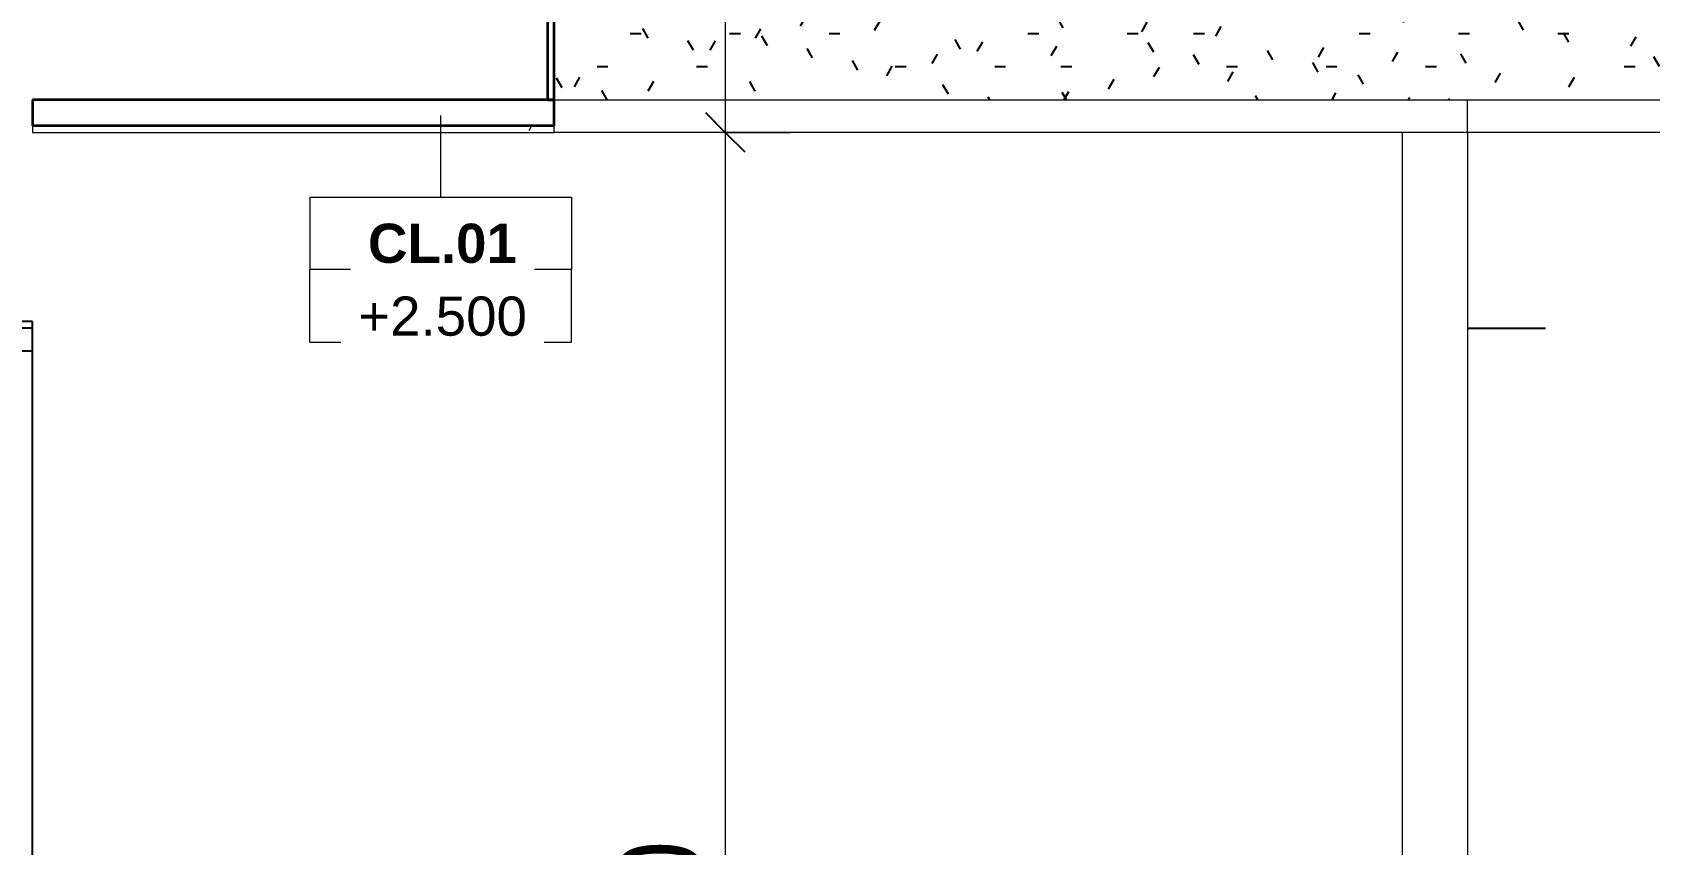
# Model space of a CAD drawing. Header units: millimetres. Extents: x 67190 to 250421, y 542 to 78637.
# Drawn here: x 83020 to 85499, y 3608 to 4853 of the extents above; entities that cross this region are included whole.
import ezdxf

# ---------------------------------------------------------------- set-up
doc = ezdxf.new("R2010")
doc.units = ezdxf.units.MM
for name, color, linetype, lineweight in [('0-5', 90, 'Continuous', 5), ('A-ANNO-DIMS', 211, 'Continuous', 9), ('A-ANNO-DIMS-50', 211, 'Continuous', 9), ('A-CLNG', 13, 'Continuous', 18), ('A-CLNG-1', 250, 'Continuous', 35), ('A-CLNG-2', 7, 'Continuous', 18), ('A-CLNG-FNSH-1', 7, 'Continuous', 18), ('A-CLNG-IDEN', 151, 'Continuous', 9), ('A-CLNG-PATT-1', 7, 'Continuous', 18), ('A-CLNG-PATT-2', 31, 'Continuous', 25), ('A-DOOR', 31, 'Continuous', 18), ('A-DOOR-3', 50, 'Continuous', 25), ('A-DOOR-4', 31, 'Continuous', 25), ('A-DOOR-FRAM', 31, 'Continuous', 25), ('A-DOOR-FRAM-1', 31, 'Continuous', 18), ('A-WALL-3', 7, 'Continuous', 18), ('S-COLS-7', 7, 'Continuous', 18)]:
    doc.layers.add(name, color=color, linetype=linetype, lineweight=lineweight)
doc.styles.add('Arial_3', font='arial.ttf', dxfattribs={"height": 59.99999999999996})
doc.styles.add('Arial_B_3', font='arialbd.ttf', dxfattribs={"height": 59.99999999999996})
doc.styles.add('UTM Avo', font='', dxfattribs={"width": 0.9, "height": 125})
doc.styles.get('UTM Avo').set_extended_font_data('UTM Avo')
doc.dimstyles.new('1_Dim_chi_tiet_2_5', dxfattribs={"dimscale": 304.8, "dimtxt": 124.9126185725463, "dimasz": 0.1968503937007874, "dimexe": 0.1640419947506562, "dimexo": 0.0625, "dimgap": 0.01640419947506562, "dimtad": 1, "dimdec": 0, "dimrnd": 5, "dimzin": 0, "dimdsep": 46, "dimtxsty": 'UTM Avo', "dimblk1": 'OBLIQUE', "dimblk2": 'OBLIQUE', "dimsah": 1, "dimcen": 0.09, "dimdle": 0.1640419947506562, "dimazin": 0, "dimtfac": 1, "dimtdec": 4, "dimtix": 1, "dimtmove": 0, "dimatfit": 3, "dimfxl": 0.3280839895013123, "dimfxlon": 1, "dimtvp": 1, "dimtolj": 1, "dimtzin": 0, "dimarcsym": 2})
pattern_1 = [(0, (-28433.551, 15875), (406.4, 101.6), [16.764, -288.036, 16.764, -288.036, -1625.6]), (0, (-28433.551, 15875), (406.4, 101.6), [-609.6, 16.764, -592.836, 16.764, -288.036, -711.2]), (0, (-28433.551, 15875), (406.4, 101.6), [-1524, 16.764, -186.436, 16.764, -491.236]), (120, (-28281.151, 15925.8), (-291.1881810244989, 301.1527240979959), [16.764, -288.0359999999999, 16.764, -288.0359999999999, -1625.6]), (120, (-28281.151, 15925.8), (-291.1881810244989, 301.1527240979959), [-609.5999999999999, 16.764, -592.8359999999999, 16.764, -288.0359999999999, -711.1999999999999]), (120, (-28281.151, 15925.8), (-291.1881810244989, 301.1527240979959), [-1524, 16.764, -186.436, 16.764, -491.2359999999999]), (240, (-28230.351, 16129), (-115.2118189755009, -402.7527240979958), [16.764, -288.036, 16.764, -288.036, -1625.6]), (240, (-28230.351, 16129), (-115.2118189755009, -402.7527240979958), [-609.6, 16.764, -592.836, 16.764, -288.036, -711.2]), (240, (-28230.351, 16129), (-115.2118189755009, -402.7527240979958), [-1524, 16.764, -186.436, 16.764, -491.236])]

# ---------------------------------------------------------------- blocks, each defined once
blk = doc.blocks.new('DOOR_CW_01 CANH MO-PANEL KINH - DIG_02-800x2200-CỬA NHÔM KÍNH-400864-TKCS_CĂN HỘ LOẠI 5 - MẶT CẮT 1')
at = {"layer": 'A-DOOR-3'}
blk.add_line((-31136.93603804372, 4399.999999999997), (-31016.9360380447, 4399.999999999997), dxfattribs=at)
blk = doc.blocks.new('CL_01-VÁCH DỰNG THẠCH CAO CĂN HỘ LOẠI 1 - CL_01-VÁCH DỰNG THẠCH CAO CĂN HỘ LOẠI 4-820770-TKCS_CĂN HỘ LOẠI 5 - MẶT CẮT 1')
at = {"layer": 'A-CLNG-PATT-1'}
h = blk.add_hatch(dxfattribs=at)
h.set_pattern_fill('FP_5', color=256, style=0, pattern_type=2)
h.set_pattern_definition(pattern_1)
h.paths.add_polyline_path([(-32536.93603804461, 4749.999999999985), (-32536.93603804461, 5379.999999999985), (-32546.93603804465, 5379.999999999985), (-32546.93603804465, 4749.999999999985)])
at = {"layer": 'A-CLNG-PATT-2'}
h = blk.add_hatch(dxfattribs=at)
h.set_pattern_fill('FP_6', color=256, style=0, pattern_type=2)
h.set_pattern_definition([(0, (-28433.551, 15875), (203.2, 50.8), [16.764, -135.636, 16.764, -135.636, -812.8]), (0, (-28433.551, 15875), (203.2, 50.8), [-304.8, 16.764, -288.036, 16.764, -135.636, -355.6]), (0, (-28433.551, 15875), (203.2, 50.8), [-762, 16.764, -84.836, 16.764, -237.236]), (120, (-28357.351, 15900.4), (-145.5940905122494, 150.576362048998), [16.764, -135.636, 16.764, -135.636, -812.7999999999998]), (120, (-28357.351, 15900.4), (-145.5940905122494, 150.576362048998), [-304.8, 16.764, -288.0359999999999, 16.764, -135.636, -355.6]), (120, (-28357.351, 15900.4), (-145.5940905122494, 150.576362048998), [-761.9999999999999, 16.764, -84.83599999999998, 16.764, -237.236]), (240, (-28331.951, 16002), (-57.60590948775047, -201.3763620489979), [16.764, -135.636, 16.764, -135.636, -812.8]), (240, (-28331.951, 16002), (-57.60590948775047, -201.3763620489979), [-304.8, 16.764, -288.036, 16.764, -135.636, -355.6]), (240, (-28331.951, 16002), (-57.60590948775047, -201.3763620489979), [-762, 16.764, -84.836, 16.764, -237.236])])
h.paths.add_polyline_path([(-29978.5991412263, 4749.999999999985), (-29636.93603804374, 4749.999999999985), (-29636.93603804374, 5379.999999999985), (-32536.93603804461, 5379.999999999985), (-32536.93603804461, 4749.999999999985), (-31136.93603804372, 4749.999999999985)])
at = {"layer": 'A-CLNG-1'}
for p, q in [((-32546.93603804464, 5379.999999999998), (-32546.93603804464, 4749.999999999999)), ((-32536.93603804465, 4749.999999999999), (-32536.93603804465, 5379.999999999998)), ((-32546.93603804464, 4749.999999999999), (-32536.93603804465, 4749.999999999999))]:
    blk.add_line(p, q, dxfattribs=at)
blk = doc.blocks.new('NCV_TKTC_TANG 1_rvt-2-TKCS_CĂN HỘ LOẠI 5 - MẶT CẮT 1')
at = {"layer": 'A-CLNG-PATT-1'}
h = blk.add_hatch(dxfattribs=at)
h.set_pattern_fill('FP_5', color=256, style=0, pattern_type=2)
h.set_pattern_definition(pattern_1)
h.paths.add_polyline_path([(-32934.93465317802, 4699.99999999998), (-32536.93603804461, 4699.999999999984), (-32536.93603804461, 4709.999999999982), (-33336.93603804465, 4709.999999999982), (-33336.93603804465, 4699.99999999998), (-32991.46546412886, 4699.99999999998)])
at = {"layer": 'A-CLNG-1'}
for p, q in [((-32536.93603804465, 4749.999999999999), (-33336.93603804465, 4749.999999999999)), ((-33336.93603804465, 4749.999999999999), (-33336.93603804465, 4709.999999999997)), ((-32536.93603804465, 4709.999999999997), (-32536.93603804465, 4749.999999999999)), ((-32536.93603804465, 4709.999999999997), (-33336.93603804465, 4709.999999999997))]:
    blk.add_line(p, q, dxfattribs=at)
at = {"layer": 'A-CLNG-2'}
for p, q in [((-32536.93603804465, 4749.999999999997), (-31136.93603804374, 4749.999999999997)), ((-31136.93603804374, 4699.999999999997), (-31136.93603804374, 4749.999999999997)), ((-31136.93603804371, 4749.999999999997), (-29636.93603804374, 4749.999999999997)), ((-31136.93603804371, 4699.999999999997), (-31136.93603804371, 4749.999999999997)), ((-31136.93603804374, 4699.999999999997), (-32536.93603804465, 4699.999999999997)), ((-29636.93603804374, 4699.999999999997), (-31136.93603804371, 4699.999999999997))]:
    blk.add_line(p, q, dxfattribs=at)
at = {"layer": 'A-CLNG-FNSH-1'}
for p, q in [((-33336.93603804465, 4709.999999999997), (-33336.93603804465, 4699.999999999997)), ((-33336.93603804465, 4699.999999999997), (-32536.93603804465, 4699.999999999997)), ((-32536.93603804465, 4699.999999999997), (-32536.93603804465, 4709.999999999997))]:
    blk.add_line(p, q, dxfattribs=at)
at = {"layer": 'A-WALL-3'}
blk.add_line((-31136.93603804372, 4700), (-31136.93603804372, 2299.999999999997), dxfattribs=at)
at = {"layer": 'S-COLS-7'}
for p, q in [((-31236.93603804372, 4700), (-31236.93603804372, 2199.999999999998)), ((-31136.93603804372, 4700), (-31136.93603804372, 2199.999999999998))]:
    blk.add_line(p, q, dxfattribs=at)
at = {"layer": 'A-CLNG'}
blk.add_blockref('CL_01-VÁCH DỰNG THẠCH CAO CĂN HỘ LOẠI 1 - CL_01-VÁCH DỰNG THẠCH CAO CĂN HỘ LOẠI 4-820770-TKCS_CĂN HỘ LOẠI 5 - MẶT CẮT 1', (0, 0), dxfattribs=at)
at = {"layer": 'A-DOOR'}
blk.add_blockref('DOOR_CW_01 CANH MO-PANEL KINH - DIG_02-800x2200-CỬA NHÔM KÍNH-400864-TKCS_CĂN HỘ LOẠI 5 - MẶT CẮT 1', (0, 0), dxfattribs=at)
blk = doc.blocks.new('FD_05 - FD_05-1000x2200mm-835434-TKCS_CĂN HỘ LOẠI 5 - MẶT CẮT 1')
at = {"layer": 'A-DOOR'}
for p, q in [((-33376.93603804542, 3179.999999999981), (-33382.93603804542, 3179.999999999981)), ((-33330.93603804541, 3179.999999999981), (-33336.93603804541, 3179.999999999981)), ((-33384.93603804541, 3172.499999999983), (-33384.93603804541, 2902.51834081378)), ((-33328.93603804541, 2902.51834081378), (-33328.93603804541, 3172.499999999983)), ((-33421.9580329839, 3109.992989277603), (-33421.9580329839, 3117.5)), ((-33411.9360380454, 3117.5), (-33421.9580329839, 3117.5)), ((-33421.9580329839, 3099.999999999997), (-33421.9580329839, 3109.992989277603)), ((-33421.9580329839, 3090.007010722391), (-33421.9580329839, 3099.999999999997)), ((-33411.9360380454, 3117.5), (-33411.9360380454, 3109.992989277603)), ((-33384.95803298391, 3109.99999999998), (-33411.93603804541, 3109.99999999998)), ((-33411.9360380454, 3109.992989277603), (-33411.9360380454, 3099.999999999997)), ((-33411.9360380454, 3099.999999999997), (-33411.9360380454, 3090.007010722391)), ((-33384.9580329839, 3109.999999999999), (-33384.9580329839, 3109.65925826289)), ((-33301.93603804542, 3109.99999999998), (-33328.91404310692, 3109.99999999998)), ((-33328.9140431069, 3109.65925826289), (-33328.9140431069, 3109.999999999999)), ((-33301.9360380454, 3109.992989277603), (-33301.9360380454, 3117.499999999999)), ((-33291.9140431069, 3117.499999999999), (-33301.9360380454, 3117.499999999999)), ((-33301.9360380454, 3099.999999999997), (-33301.9360380454, 3109.992989277603)), ((-33301.9360380454, 3090.007010722391), (-33301.9360380454, 3099.999999999997)), ((-33291.9140431069, 3117.499999999999), (-33291.9140431069, 3109.992989277603)), ((-33291.9140431069, 3109.992989277603), (-33291.9140431069, 3099.999999999997)), ((-33291.9140431069, 3099.999999999997), (-33291.9140431069, 3090.007010722391)), ((-33421.9580329839, 3082.499999999999), (-33421.9580329839, 3090.007010722391)), ((-33411.9360380454, 3082.499999999999), (-33421.9580329839, 3082.499999999999)), ((-33411.9360380454, 3090.007010722391), (-33411.9360380454, 3082.499999999999)), ((-33411.93603804541, 3089.999999999984), (-33384.95803298391, 3089.999999999984)), ((-33384.9580329839, 3090.340741737109), (-33384.9580329839, 3089.999999999999)), ((-33328.9140431069, 3089.999999999999), (-33328.9140431069, 3090.340741737109)), ((-33328.91404310692, 3089.999999999984), (-33301.93603804542, 3089.999999999984)), ((-33301.9360380454, 3082.499999999999), (-33301.9360380454, 3090.00701072239)), ((-33291.9140431069, 3082.499999999999), (-33301.9360380454, 3082.499999999999)), ((-33291.9140431069, 3090.00701072239), (-33291.9140431069, 3082.499999999999)), ((-33384.93603804541, 3005.999999999981), (-33386.93603804541, 3005.999999999981)), ((-33386.9360380454, 2995.126602827596), (-33386.9360380454, 3005.254661991424)), ((-33326.93603804541, 3005.999999999981), (-33328.93603804541, 3005.999999999981)), ((-33326.9360380454, 3005.254661991424), (-33326.9360380454, 2995.126602827595)), ((-33386.9360380454, 2981.25), (-33386.9360380454, 2995.126602827596)), ((-33384.9360380454, 2995.126602827596), (-33386.9360380454, 2995.126602827596)), ((-33386.9360380454, 2978.775126265847), (-33386.9360380454, 2981.25)), ((-33386.93603804541, 2977.749999999984), (-33384.93603804541, 2977.749999999984)), ((-33326.9360380454, 2995.126602827595), (-33328.9360380454, 2995.126602827595)), ((-33328.93603804541, 2977.749999999984), (-33326.93603804541, 2977.749999999984)), ((-33326.9360380454, 2995.126602827595), (-33326.9360380454, 2981.25)), ((-33326.9360380454, 2981.25), (-33326.9360380454, 2978.775126265847)), ((-33382.93603804542, 2894.999999999985), (-33376.93603804542, 2894.999999999985)), ((-33336.93603804541, 2894.999999999985), (-33330.93603804541, 2894.999999999985))]:
    blk.add_line(p, q, dxfattribs=at)
at = {"layer": 'A-DOOR', "flags": 128}
for points in [[(-33384.93603804541, 3177.999999999981), (-33384.93443825874, 3178.079978668357), (-33384.92964145802, 3178.159829387926), (-33384.92165531712, 3178.239424414562), (-33384.91049261217, 3178.318636413214), (-33384.89617120109, 3178.397338661573), (-33384.87871399512, 3178.475405252836), (-33384.85814892203, 3178.55271129711), (-33384.83450888158, 3178.629133121214), (-33384.80783169277, 3178.704548466534), (-33384.77816003342, 3178.778836684605), (-33384.74554137185, 3178.851878930115), (-33384.71002789097, 3178.923558351066), (-33384.67167640477, 3178.993760275673), (-33384.63054826744, 3179.062372395825), (-33384.58670927524, 3179.129284946775), (-33384.54022956118, 3179.194390882709), (-33384.49118348291, 3179.257586048023), (-33384.43964950369, 3179.318769343929), (-33384.38571006689, 3179.377842890206), (-33384.3294514641, 3179.434712181785), (-33384.27096369709, 3179.489286239923), (-33384.21034033381, 3179.541477757781), (-33384.1476783587, 3179.591203240057), (-33384.08307801756, 3179.638383136586), (-33384.01664265715, 3179.682941969601), (-33383.94847855988, 3179.724808454471), (-33383.87869477376, 3179.763915613754), (-33383.80740293796, 3179.800200884338), (-33383.73471710422, 3179.833606217524), (-33383.66075355437, 3179.864078171918), (-33383.58563061429, 3179.891567998885)], [(-33383.19688546289, 3179.982916696366), (-33383.11738129435, 3179.991761689059), (-33383.03758701528, 3179.997420287936), (-33382.95763027953, 3179.99988344044)], [(-33330.85605937704, 3179.998400213302), (-33330.77620865747, 3179.993603412589), (-33330.69661363083, 3179.985617271694)], [(-33330.23148957887, 3179.871793647341), (-33330.15720136079, 3179.842121987991), (-33330.08415911529, 3179.809503326424), (-33330.01247969433, 3179.773989845545), (-33329.94227776973, 3179.73563835934), (-33329.87366564957, 3179.694510222012), (-33329.80675309862, 3179.650671229803), (-33329.74164716269, 3179.604191515753), (-33329.67845199737, 3179.555145437486), (-33329.61726870147, 3179.503611458267), (-33329.55819515519, 3179.449672021462), (-33329.50132586361, 3179.393413418678), (-33329.44675180547, 3179.334925651666), (-33329.39456028761, 3179.274302288381), (-33329.34483480534, 3179.211640313271), (-33329.29765490881, 3179.147039972127), (-33329.25309607579, 3179.080604611718), (-33329.21122959092, 3179.012440514452), (-33329.17212243164, 3178.942656728333), (-33329.13583716106, 3178.871364892533), (-33329.10243182787, 3178.798679058796), (-33329.07195987348, 3178.724715508936), (-33329.04447004651, 3178.649592568863), (-33329.02000632483, 3178.573430419247), (-33328.99860784518, 3178.496350903287), (-33328.98030884054, 3178.418477331763), (-33328.96513858544, 3178.339934285785), (-33328.95312134903, 3178.260847417459), (-33328.94427635633, 3178.18134324891), (-33328.93861775746, 3178.10154896985), (-33328.93615460495, 3178.021592234103), (-33328.93603804541, 3177.999999999981)], [(-33383.64058651196, 2895.12820635263), (-33383.71487473003, 2895.157878011975), (-33383.78791697555, 2895.190496673543), (-33383.8595963965, 2895.226010154421), (-33383.9297983211, 2895.264361640626), (-33383.99841044126, 2895.305489777953), (-33384.0653229922, 2895.349328770163), (-33384.13042892813, 2895.395808484213), (-33384.19362409345, 2895.44485456248), (-33384.25480738936, 2895.496388541699), (-33384.31388093563, 2895.550327978504), (-33384.37075022722, 2895.606586581288), (-33384.42532428535, 2895.6650743483), (-33384.47751580321, 2895.725697711589), (-33384.52724128548, 2895.788359686695), (-33384.57442118201, 2895.852960027838), (-33384.61898001503, 2895.919395388248), (-33384.6608464999, 2895.987559485518), (-33384.69995365918, 2896.057343271633), (-33384.73623892976, 2896.128635107433), (-33384.76964426295, 2896.20132094117), (-33384.80011621735, 2896.275284491034), (-33384.82760604431, 2896.350407431107), (-33384.85206976599, 2896.426569580719), (-33384.87346824565, 2896.503649096679), (-33384.89176725029, 2896.581522668203), (-33384.90693750539, 2896.660065714181), (-33384.9189547418, 2896.739152582507), (-33384.92779973448, 2896.818656751056), (-33384.93345833336, 2896.898451030117), (-33384.93592148587, 2896.978407765868), (-33384.93603804541, 2896.999999999985)], [(-33383.01601671379, 2895.001599786664), (-33383.09586743335, 2895.006396587377), (-33383.17546245999, 2895.014382728276)], [(-33330.67519062793, 2895.0170833036), (-33330.75469479648, 2895.008238310907), (-33330.83448907554, 2895.002579712034), (-33330.91444581129, 2895.000116559526)], [(-33328.93603804541, 2896.999999999985), (-33328.93763783209, 2896.920021331613), (-33328.94243463281, 2896.840170612049), (-33328.9504207737, 2896.760575585404), (-33328.96158347866, 2896.681363586757), (-33328.97590488973, 2896.602661338393), (-33328.99336209571, 2896.52459474713), (-33329.01392716879, 2896.447288702856), (-33329.03756720925, 2896.370866878752), (-33329.06424439805, 2896.295451533436), (-33329.09391605741, 2896.22116331537), (-33329.12653471898, 2896.148121069851), (-33329.16204819985, 2896.0764416489), (-33329.20039968606, 2896.006239724298), (-33329.24152782338, 2895.937627604141), (-33329.28536681559, 2895.870715053192), (-33329.33184652965, 2895.805609117262), (-33329.38089260791, 2895.742413951947), (-33329.43242658713, 2895.681230656041), (-33329.48636602393, 2895.622157109765), (-33329.54262462672, 2895.565287818185), (-33329.60111239373, 2895.510713760043), (-33329.66173575701, 2895.458522242185), (-33329.72439773213, 2895.408796759913), (-33329.78899807327, 2895.36161686338), (-33329.85543343367, 2895.317058030369), (-33329.92359753094, 2895.275191545495), (-33329.99338131706, 2895.236084386212), (-33330.06467315286, 2895.199799115632), (-33330.1373589866, 2895.166393782441), (-33330.21132253646, 2895.135921828048), (-33330.28644547654, 2895.108432001085)]]:
    blk.add_lwpolyline(points, dxfattribs=at)
at = {"layer": 'A-DOOR-4'}
for p, q in [((-33336.9360380454, 4410.000000000003), (-33376.9360380454, 4410.000000000003)), ((-33376.9360380454, 4410.000000000003), (-33376.9360380454, 2200)), ((-33336.9360380454, 2200), (-33336.9360380454, 4410.000000000003)), ((-33376.9360380454, 2200), (-33336.9360380454, 2200))]:
    blk.add_line(p, q, dxfattribs=at)
at = {"layer": 'A-DOOR-FRAM'}
for p, q in [((-33336.93603804542, 4399.999999998045), (-33536.9360380454, 4399.999999998045)), ((-33536.9360380454, 4399.999999998045), (-33536.9360380454, 4354.999999998044)), ((-33336.93603804542, 4364.999999998044), (-33336.93603804542, 4399.999999998045)), ((-33376.93603804542, 4354.999999998044), (-33376.93603804542, 4364.999999998046)), ((-33376.93603804542, 4364.999999998046), (-33336.93603804542, 4364.999999998044)), ((-33536.9360380454, 4354.999999998044), (-33376.93603804542, 4354.999999998044))]:
    blk.add_line(p, q, dxfattribs=at)
at = {"layer": 'A-DOOR-FRAM-1'}
blk.add_line((-33536.9360380454, 4354.999999998045), (-33536.9360380454, 2200), dxfattribs=at)
blk = doc.blocks.new('DIMBLOCK63-TKCS_CĂN HỘ LOẠI 5 - MẶT CẮT 1')
at = {"layer": 'A-ANNO-DIMS-50', "lineweight": 25}
for p, q in [((84081.9625251067, 5379.999999999996), (84051.9625251067, 5409.999999999996)), ((84081.9625251067, 5379.999999999996), (84111.9625251067, 5349.999999999996)), ((84081.9625251067, 4699.999999999995), (84051.9625251067, 4729.999999999995)), ((84081.9625251067, 4699.999999999995), (84111.9625251067, 4669.999999999995))]:
    blk.add_line(p, q, dxfattribs=at)
at = {"layer": 'A-ANNO-DIMS-50'}
for p, q in [((84081.9625251067, 5429.999999999998), (84081.9625251067, 4699.999999999995)), ((84181.9625251067, 5379.999999999996), (84031.9625251067, 5379.999999999996)), ((84081.9625251067, 5379.999999999997), (84181.9625251067, 5379.999999999997)), ((84181.9625251067, 4699.999999999995), (84031.9625251067, 4699.999999999995)), ((84081.9625251067, 4699.999999999997), (84181.9625251067, 4699.999999999997))]:
    blk.add_line(p, q, dxfattribs=at)
at = {"layer": 'A-ANNO-DIMS-50', "color": 0, "insert": (83919.57777214344, 4911.617586467103), "char_height": 125, "width": 308.1177924789475, "attachment_point": 1, "rotation": 90, "line_spacing_factor": 1.110334387311522, "style": 'UTM Avo'}
blk.add_mtext('680', dxfattribs=at)
blk = doc.blocks.new('_Oblique')
at = {"color": 0, "linetype": 'ByBlock', "lineweight": -2}
blk.add_line((-0.5, -0.5), (0.5, 0.5), dxfattribs=at)
blk = doc.blocks.new('DIMBLOCK64-TKCS_CĂN HỘ LOẠI 5 - MẶT CẮT 1')
at = {"layer": 'A-ANNO-DIMS-50', "lineweight": 25}
for p, q in [((84081.9625251067, 4699.999999999995), (84051.9625251067, 4729.999999999995)), ((84081.9625251067, 4699.999999999995), (84111.9625251067, 4669.999999999995)), ((84081.9625251067, 2199.999999999998), (84051.9625251067, 2229.999999999998)), ((84081.9625251067, 2199.999999999998), (84111.9625251067, 2169.999999999998))]:
    blk.add_line(p, q, dxfattribs=at)
at = {"layer": 'A-ANNO-DIMS-50'}
for p, q in [((84181.9625251067, 4699.999999999995), (84031.9625251067, 4699.999999999995)), ((84081.9625251067, 4699.999999999995), (84081.9625251067, 2149.999999999999)), ((84081.9625251067, 4699.999999999997), (84181.9625251067, 4699.999999999997)), ((84181.9625251067, 2199.999999999998), (84031.9625251067, 2199.999999999998)), ((84081.9625251067, 2200), (84181.9625251067, 2200))]:
    blk.add_line(p, q, dxfattribs=at)
at = {"layer": 'A-ANNO-DIMS-50', "color": 0, "insert": (83919.57777214344, 3278.823448622806), "char_height": 125, "width": 410.8237233052633, "attachment_point": 1, "rotation": 90, "line_spacing_factor": 1.110334387311522, "style": 'UTM Avo'}
blk.add_mtext('2500', dxfattribs=at)
blk = doc.blocks.new('M_Ceiling Tag w Height - M_Ceiling Tag w Height-4076435-TKCS_CĂN HỘ LOẠI 5 - MẶT CẮT 1')
at = {"layer": 'A-CLNG-IDEN'}
for p, q in [((-25312.70949637074, 4602.312219359903), (-25312.70949637074, 4491.122117221164)), ((-25312.70949637074, 4602.312219359903), (-24911.53718553464, 4602.312219359903)), ((-24911.53718553464, 4602.312219359903), (-24911.53718553464, 4491.122117221163)), ((-25312.70949637075, 4379.767034743157), (-25312.70949637075, 4491.122117221164)), ((-24911.53718553464, 4491.122117221163), (-25312.70949637075, 4491.122117221164)), ((-24911.53718553464, 4379.767034743154), (-24911.53718553464, 4491.122117221163)), ((-25312.70949637075, 4379.767034743157), (-24911.53718553464, 4379.767034743154))]:
    blk.add_line(p, q, dxfattribs=at)

msp = doc.modelspace()

# ---------------------------------------------------------------- linework, layer by layer
at = {"layer": 'A-CLNG-IDEN'}
msp.add_line((83645.56173248774, 4725.848683062193), (83645.56173248775, 4600.765986143665), dxfattribs=at)

# ---------------------------------------------------------------- block references
at = {"layer": '0-5'}
msp.add_blockref('NCV_TKTC_TANG 1_rvt-2-TKCS_CĂN HỘ LOẠI 5 - MẶT CẮT 1', (116356.5825259027, 0), dxfattribs=at)
at = {"layer": 'A-CLNG-IDEN'}
msp.add_blockref('M_Ceiling Tag w Height - M_Ceiling Tag w Height-4076435-TKCS_CĂN HỘ LOẠI 5 - MẶT CẮT 1', (108757.6850734405, -1.546233216241242), dxfattribs=at)
at = {"layer": 'A-DOOR'}
msp.add_blockref('FD_05 - FD_05-1000x2200mm-835434-TKCS_CĂN HỘ LOẠI 5 - MẶT CẮT 1', (116356.5825259027, 0), dxfattribs=at)

# ---------------------------------------------------------------- dimensions: what is measured, and where the dimension line sits
at = {"layer": 'A-ANNO-DIMS'}
for base, p1, p2, override, picture, middle in [((84081.96252510673, 4699.999999999999), (84181.9625251067, 5379.999999999997), (84181.9625251067, 4699.999999999997), {"dimpost": '<>', "dimfxl": 680}, 'DIMBLOCK63-TKCS_CĂN HỘ LOẠI 5 - MẶT CẮT 1', (84012.27749607082, 5039.999999999974)), ((84081.96252510673, 2200.000000000001), (84181.9625251067, 4699.999999999997), (84181.9625251067, 2200), {"dimpost": '<>', "dimfxl": 2499.999999999997}, 'DIMBLOCK64-TKCS_CĂN HỘ LOẠI 5 - MẶT CẮT 1', (84012.27749607082, 3449.999999999975))]:
    dim = msp.add_linear_dim(base=base, p1=p1, p2=p2, angle=89.99999999999991, dimstyle='1_Dim_chi_tiet_2_5', override=override, dxfattribs=at)
    dim.commit()
    dim.dimension.update_dxf_attribs({"geometry": picture, "text_midpoint": middle})

# ---------------------------------------------------------------- next in the draw order: texts
at = {"layer": 'A-CLNG-IDEN', "char_height": 59.99999999999996, "attachment_point": 5, "line_spacing_factor": 0.9364389825664474, "bg_fill": 3, "box_fill_scale": 1.25, "bg_fill_color": 256, "bg_fill_true_color": 13158600, "bg_fill_transparency": 0}
for s, insert, width, style in [('\\pt634.9998,1270.0002,1905,2539.9998,3175.0002,3810,4444.9998,5080.0002,5715,6349.9998,6985.0002,7620,8254.9998,8890.0002,9525,10159.9998,10795.0002,11430,12064.9998,12700.0002,13335,13969.9998,14605.0002,15240,15874.9998,16510.0002,17145,17779.9998,18415.0002,19050,19684.9998,20320.0002;CL.01', (83648.30843057169, 4529.516285538873), 251.4999999999998, 'Arial_B_3'), ('\\pt634.9998,1270.0002,1905,2539.9998,3175.0002,3810,4444.9998,5080.0002,5715,6349.9998,6985.0002,7620,8254.9998,8890.0002,9525,10159.9998,10795.0002,11430,12064.9998,12700.0002,13335,13969.9998,14605.0002,15240,15874.9998,16510.0002,17145,17779.9998,18415.0002,19050,19684.9998,20320.0002;+2.500', (83648.55843057169, 4417.829196082827), 280.9999999999998, 'Arial_3')]:
    msp.add_mtext(s, dxfattribs=dict(at, insert=insert, width=width, style=style))

doc.saveas('drawing.dxf')
